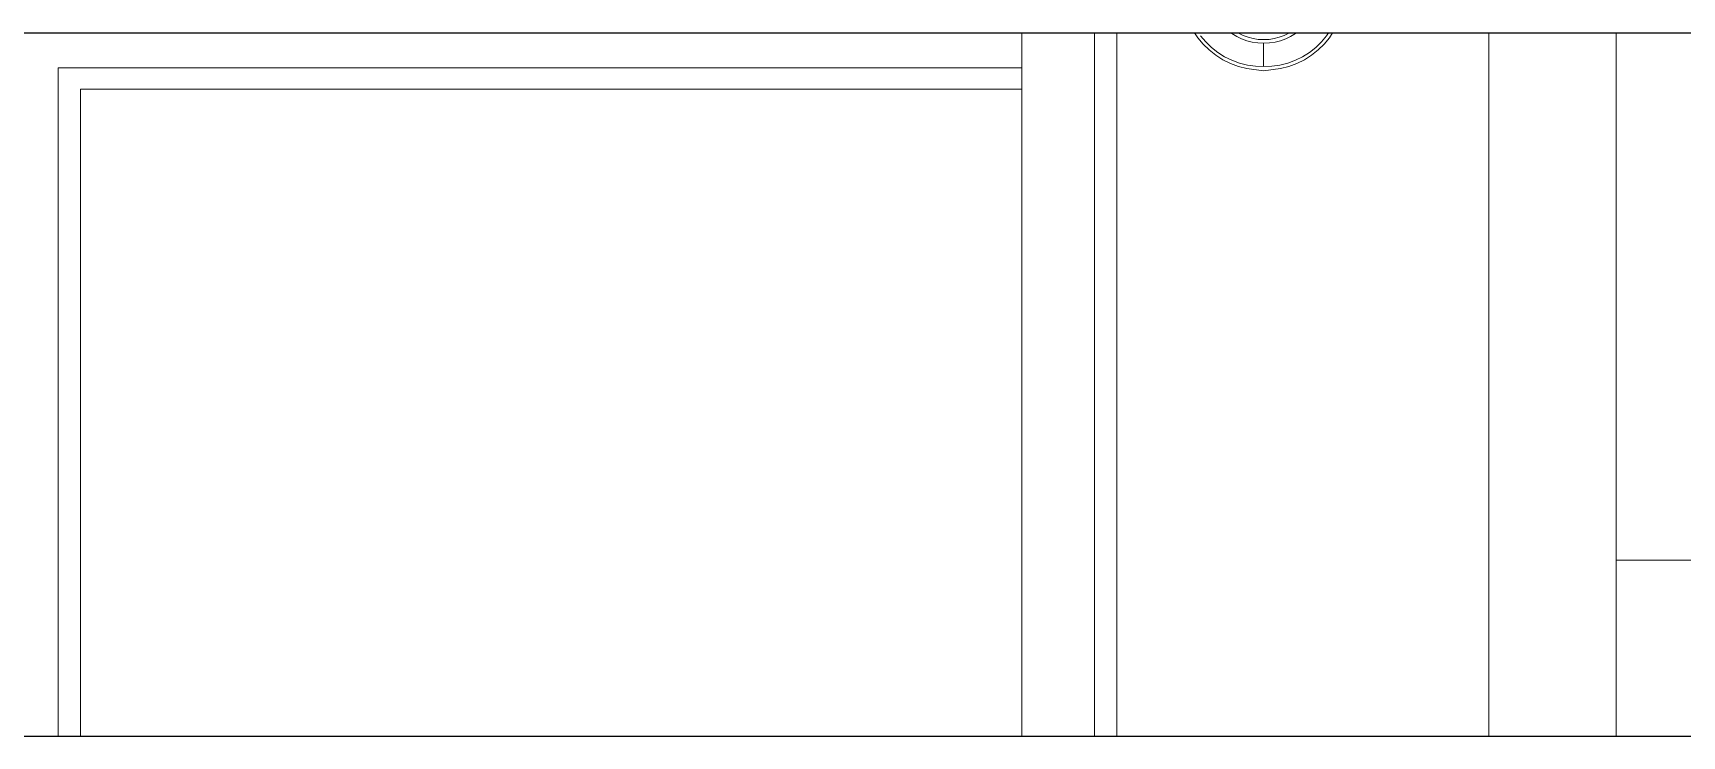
# Model space of a CAD drawing. Header units: inches. Extents: x -5096374 to -5070857, y -3259973 to -3243900.
# Drawn here: x -5079137.28 to -5079118.53, y -3259150.1 to -3259142.1 of the extents above; entities that cross this region are included whole.
import ezdxf

# ---------------------------------------------------------------- set-up
doc = ezdxf.new("R2010")
doc.units = ezdxf.units.IN
doc.header["$LTSCALE"] = 2
doc.header["$MEASUREMENT"] = 0
doc.layers.get('0').update_dxf_attribs({"linetype": 'CONTINUOUS'})
doc.layers.add('window', color=4, linetype='CONTINUOUS', lineweight=13)

msp = doc.modelspace()

# ---------------------------------------------------------------- linework, layer by layer
at = {"ltscale": 0.5}
for p, q in [((-5079359.202, -3259142.096), (-5078934.524, -3259142.096)), ((-5079359.202, -3259150.096), (-5078934.524, -3259150.096))]:
    msp.add_line(p, q, dxfattribs=at)
at = {"layer": 'window'}
for p, q in [((-5079126.039, -3259150.096), (-5079126.039, -3259142.096)), ((-5079125.211, -3259150.096), (-5079125.211, -3259142.096)), ((-5079124.959, -3259142.096), (-5079124.959, -3259150.096)), ((-5079124.038, -3259142.151), (-5079124.075, -3259142.096)), ((-5079123.978, -3259142.224), (-5079124.038, -3259142.151)), ((-5079123.948, -3259142.198), (-5079124.006, -3259142.128)), ((-5079123.909, -3259142.29), (-5079123.978, -3259142.224)), ((-5079123.882, -3259142.261), (-5079123.948, -3259142.198)), ((-5079123.81, -3259142.318), (-5079123.882, -3259142.261)), ((-5079123.596, -3259142.136), (-5079123.65, -3259142.103)), ((-5079123.54, -3259142.164), (-5079123.596, -3259142.136)), ((-5079123.581, -3259142.096), (-5079123.575, -3259142.1)), ((-5079123.575, -3259142.1), (-5079123.522, -3259142.126)), ((-5079123.48, -3259142.186), (-5079123.54, -3259142.164)), ((-5079123.522, -3259142.126), (-5079123.467, -3259142.146)), ((-5079123.419, -3259142.201), (-5079123.48, -3259142.186)), ((-5079123.467, -3259142.146), (-5079123.41, -3259142.16)), ((-5079123.356, -3259142.21), (-5079123.419, -3259142.201)), ((-5079123.41, -3259142.16), (-5079123.352, -3259142.169)), ((-5079123.29, -3259142.213), (-5079123.356, -3259142.21)), ((-5079123.352, -3259142.169), (-5079123.29, -3259142.171)), ((-5079123.29, -3259142.171), (-5079123.227, -3259142.169)), ((-5079123.223, -3259142.21), (-5079123.29, -3259142.213)), ((-5079123.29, -3259142.478), (-5079123.29, -3259142.213)), ((-5079123.227, -3259142.169), (-5079123.169, -3259142.16)), ((-5079123.16, -3259142.201), (-5079123.223, -3259142.21)), ((-5079123.169, -3259142.16), (-5079123.112, -3259142.146)), ((-5079123.099, -3259142.186), (-5079123.16, -3259142.201)), ((-5079123.112, -3259142.146), (-5079123.057, -3259142.126)), ((-5079123.039, -3259142.164), (-5079123.099, -3259142.186)), ((-5079123.057, -3259142.126), (-5079123.004, -3259142.1)), ((-5079122.983, -3259142.136), (-5079123.039, -3259142.164)), ((-5079123.004, -3259142.1), (-5079122.998, -3259142.096)), ((-5079122.929, -3259142.103), (-5079122.983, -3259142.136)), ((-5079122.921, -3259142.096), (-5079122.929, -3259142.103)), ((-5079122.697, -3259142.261), (-5079122.769, -3259142.318)), ((-5079122.632, -3259142.198), (-5079122.697, -3259142.261)), ((-5079122.601, -3259142.224), (-5079122.67, -3259142.29)), ((-5079122.574, -3259142.128), (-5079122.632, -3259142.198)), ((-5079122.541, -3259142.151), (-5079122.601, -3259142.224)), ((-5079122.553, -3259142.096), (-5079122.574, -3259142.128)), ((-5079122.505, -3259142.096), (-5079122.541, -3259142.151)), ((-5079120.729, -3259142.096), (-5079120.729, -3259150.096)), ((-5079119.283, -3259142.096), (-5079119.283, -3259150.096)), ((-5079123.834, -3259142.35), (-5079123.909, -3259142.29)), ((-5079123.753, -3259142.401), (-5079123.834, -3259142.35)), ((-5079123.733, -3259142.366), (-5079123.81, -3259142.318)), ((-5079123.666, -3259142.443), (-5079123.753, -3259142.401)), ((-5079123.65, -3259142.407), (-5079123.733, -3259142.366)), ((-5079123.576, -3259142.476), (-5079123.666, -3259142.443)), ((-5079123.563, -3259142.439), (-5079123.65, -3259142.407)), ((-5079123.474, -3259142.461), (-5079123.563, -3259142.439)), ((-5079123.016, -3259142.439), (-5079123.105, -3259142.461)), ((-5079122.929, -3259142.407), (-5079123.016, -3259142.439)), ((-5079122.913, -3259142.443), (-5079123.003, -3259142.476)), ((-5079122.846, -3259142.366), (-5079122.929, -3259142.407)), ((-5079122.826, -3259142.401), (-5079122.913, -3259142.443)), ((-5079122.769, -3259142.318), (-5079122.846, -3259142.366)), ((-5079122.745, -3259142.35), (-5079122.826, -3259142.401)), ((-5079122.67, -3259142.29), (-5079122.745, -3259142.35)), ((-5079126.039, -3259142.492), (-5079136.995, -3259142.492)), ((-5079136.995, -3259142.492), (-5079136.995, -3259150.096)), ((-5079123.482, -3259142.5), (-5079123.576, -3259142.476)), ((-5079123.29, -3259142.528), (-5079123.482, -3259142.5)), ((-5079123.382, -3259142.475), (-5079123.474, -3259142.461)), ((-5079123.29, -3259142.478), (-5079123.382, -3259142.475)), ((-5079123.197, -3259142.475), (-5079123.29, -3259142.478)), ((-5079123.097, -3259142.5), (-5079123.29, -3259142.528)), ((-5079123.105, -3259142.461), (-5079123.197, -3259142.475)), ((-5079123.003, -3259142.476), (-5079123.097, -3259142.5)), ((-5079126.039, -3259142.737), (-5079136.743, -3259142.737)), ((-5079136.743, -3259142.737), (-5079136.743, -3259150.096)), ((-5079065.283, -3259148.096), (-5079119.283, -3259148.096))]:
    msp.add_line(p, q, dxfattribs=at)

doc.saveas('drawing.dxf')
